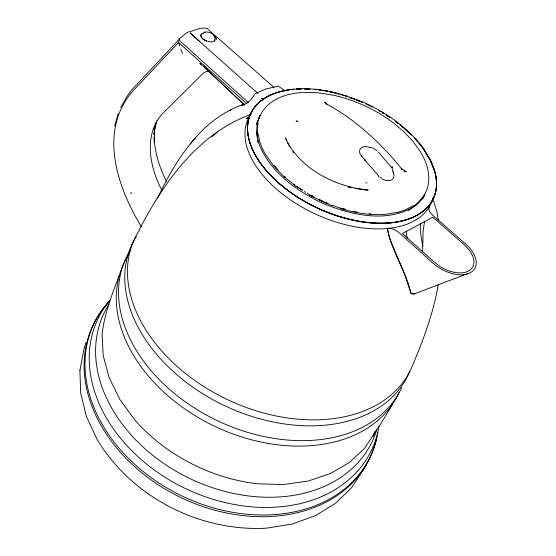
<?xml version="1.0" encoding="UTF-8"?>
<svg xmlns="http://www.w3.org/2000/svg" width="556" height="556" viewBox="0 0 556 556"><rect width="100%" height="100%" fill="white"/><g stroke="black" fill="none" stroke-linecap="round" stroke-linejoin="round"><path stroke-width="0.83" d="M256.705 133.642L257.018 123.87M422.581 251.833C423.547 242.34 418.939 233.124 420.697 223.547M438.239 284.505C433.437 313.438 422.914 341.134 411.433 368.009M424.492 221.385L423.074 232.054L422.81 246.294M258.095 122.654L257.595 127.588M79.918 370.484L83.956 348.994L85.77 342.83M114.696 125.913L118.24 113.431M156.702 120.951L154.332 131.167L155.013 126.49L153.97 134.469L154.582 129.214L154.318 142.197L154.137 137.207C154.7 152.81 159.655 167.981 166.682 181.819M153.977 129.638L156.472 121.694M423.088 148.389L414.567 138.076M256.99 123.974L259.937 115.273L258.311 119.491M374.299 433.061L373.159 436.217L375.217 430.893M119.512 274.706C112.131 294.075 104.396 313.563 102.102 334.33L103.201 355.569L109.101 377.531L119.811 399.416L135.101 420.357C166.258 455.322 210.224 477.924 256.629 483.741L283.31 484.547L308.142 481.065L330.681 473.434L349.536 462.39L364.68 448.205L381.395 422.741L392.494 404.518M259.277 118.06C265.08 101.053 284.276 93.7 300.824 92.65L313.647 92.511L320.305 93.054L334.024 95.347C355.36 100.191 375.654 109.588 393.168 122.709L403.837 131.709L412.941 141.356L420.204 151.42L423.06 156.5C429.135 168.114 431.553 183.042 424.388 194.76M428.44 208.917L429.427 206.658A10.286 5.887 29 0 0 432.443 214.95L465.49 243.834A29.426 17.424 30.5 0 1 470.703 272.523A29.426 17.424 30.5 0 1 432.832 263.009L399.09 232.686A10.793 6.54 28.4 0 0 387.469 228.495C391.292 251.493 406.186 270.8 411.058 293.596L414.067 293.971L468.117 273.434M157.438 198.561C167.523 177.023 179.366 156 195.212 138.138L190.228 143.914M344.72 95.59A100.706 57.49 24.9 0 1 347.132 96.362L347.104 96.424A100.706 57.49 24.9 0 0 344.692 95.653M434.535 170.775L430.045 159.496A100.706 57.49 24.9 0 1 387.685 223.06A100.706 57.49 24.9 0 1 266.004 170.178A100.706 57.49 24.9 0 1 276.464 92.755L276.443 92.817A100.706 57.49 24.9 0 0 314.105 206.491A100.706 57.49 24.9 0 0 434.535 170.775L430.045 159.496L423.116 148.306L430.017 159.579L434.577 170.692A100.706 57.483 24.9 0 1 314.154 206.394A100.706 57.483 24.9 0 1 276.485 92.727M139.25 229.802C163.805 182.076 198.763 133.016 251.263 114.286M120.791 107.377L127.498 95.625L131.689 89.905L179.539 39.017M366.633 464.628L351.566 487.716L335.421 503.368L315.662 515.523L292.227 524.023L266.115 528.2C199.368 531.731 131.772 497.015 97.147 439.594L86.319 416.11L80.641 392.918L79.911 370.22M414.616 293.158L414.067 293.971L411.058 293.596L404.469 273.99L390.222 239.754A69.208 25.152 53.1 0 1 387.956 231.31L387.469 228.495M424.311 194.878L421.615 198.652L418.244 202.141M424.04 196.497L418.056 203.698C390.861 224.117 353.268 215.645 324.204 203.941C297.175 191.542 270.522 172.569 259.096 144.073L256.691 133.544M131.056 193.008L130.736 193.384L131.376 192.64M195.225 137.985L200.563 132.245C212.656 119.54 227.703 109.963 244.202 104.035M211.954 136.679L217.257 132.196M248.184 117.309L246.225 118.824L250.332 115.641M246.829 103.006L250.874 99.809L255.211 93.61L265.705 89.009L278.389 86.131L285.172 90.864M414.137 205.338L404.434 210.293L398.603 212.142M245.286 103.896L241.867 105.536L244.96 104.16M229.308 110.644L231.588 109.636M242.138 104.952L243.514 104.34M398.645 212.135L385.871 214.289L378.879 214.616C365.841 214.651 352.893 212.322 340.453 208.514M204.677 32.144C208.312 31.463 212.795 33.006 214.47 36.467M289.057 89.599L302.561 88.564L317.031 89.342L332.078 91.872M203.753 32.283L205.039 32.234M365.841 182.889L367.05 182.966M355.173 188.449L368.225 190.159C335.935 186.621 303.611 170.887 287.32 142.148M363.179 189.631L364.931 189.818M369.274 213.803L370.942 214.004M351.288 187.664L348.153 186.955L351.267 187.657M369.907 147.173L373.236 148.237L377.274 150.878M353.553 211.516L355.11 211.899M332.551 205.324L340.314 208.18L345.776 209.556L343.441 208.861M340.314 208.18L345.776 209.577M403.788 171.026L406.373 171.86L401.335 168.551L402.217 169.483C381.089 143.455 356.132 119.908 326.441 103.923L327.623 104.535L324.801 102.158L325.795 103.618M263.224 99.121L261.383 98.461L263.509 99.295M349.529 97.251L355.103 99.378M362.269 102.102L356.695 99.983L362.262 102.123A100.706 57.49 24.9 0 0 356.737 99.83M347.938 96.64L355.103 99.378M349.488 97.335L352.678 98.544M356.653 100.066L360.635 101.581M332.544 205.81L324.725 202.662L309.636 195.135M319.575 199.764L322.591 201.168M362.429 101.811C385.781 112.27 407.562 127.275 423.095 147.854M366.105 104.007L372.256 107.023M319.554 199.819L324.787 202.405M312.194 195.983L313.66 196.761M379.032 110.616L381.201 111.944L379.004 110.686M382.646 112.826L384.092 113.716M386.26 115.043L390.59 117.698M382.611 112.903L384.057 113.785M386.225 115.113L388.394 116.44M381.638 178.163L380.346 177.357M304.361 191.445L305.737 192.327M307.12 193.203L309.192 194.524M302.318 190.103L296.146 186.142L302.297 190.124L300.977 189.2M395.198 121.18L398.485 123.668L395.823 121.75M399.799 124.662L411.572 135.226M401.745 126.233L403.058 127.227M204.997 67.881L204.518 67.512L207.687 70.202M295.722 186.19L283.477 176.182L273.274 165.438M213.17 34.924L215.193 36.703M293.707 184.168L294.923 185.155M201.46 64.6L199.91 63.314L203.01 65.976M273.948 87.368L207.103 28.523C200.806 26.563 193.71 31.039 187.441 32.269L178.962 39.066L179.352 40.352L248.435 102.651M257.873 93.38L190.166 32.999L199.229 41.123M204.274 67.116L206.067 68.708M204.156 67.005L205.845 68.513M247.017 103.972L178.587 42.465L178.483 41.478M203.42 66.303L205.15 67.867M205.379 68.068L243.938 104.445M204.768 67.561L244.536 105.056M214.602 36.571L215.568 37.537M378.393 152.017L391.827 167.87M378.476 175.626L364.34 159.551L365.285 160.295L361.4 155.958L361.664 156.292L360.413 154.116M273.246 165.396L265.462 154.339L262.508 148.758L260.222 143.205L257.789 132.675M216.298 38.531L216.096 38.239L216.548 39.198L215.943 37.752M292.692 151.6L293.512 152.831M325.024 102.457L325.149 102.651M423.116 148.306L430.017 159.579M141.3 226.667C117.399 187.358 98.336 131.772 131.987 91.99L178.587 42.465L179.623 45.863M289.655 146.84L285.582 138.173L286.597 140.522M162.046 190.618C149.932 168.072 143.476 136.137 161.372 114.856L202.551 73.83A18.584 12.072 72.8 0 1 208.993 71.397M182.556 53.633L180.776 49.22M392.077 168.343L393.572 173.048M433.395 200.542L436.752 211.009L438.475 220.725M407.145 238.19L406.179 231.164M398.576 259.902L398.471 258.318M207.061 41.116A7.575 3.968 19.4 0 1 201.133 36.745A7.575 3.968 19.4 0 1 203.287 32.992M214.658 39.837A7.562 3.968 19.4 0 1 214.748 41.29M214.567 37.613A7.353 3.85 19.4 0 1 208.25 41.568M207.02 41.227A7.353 3.85 19.4 0 1 203.649 39.566M202.752 38.864A7.353 3.85 19.4 0 1 201.341 34.569M202.509 33.638A7.353 3.85 19.4 0 1 203.357 33.339M376.6 438.079A153.519 117.288 25.9 0 1 176.085 495.153A153.519 117.288 25.9 0 1 109.893 300.998M377.246 435.821A153.331 116.969 25.9 0 1 178.344 494.194A153.331 116.969 25.9 0 1 109.511 300.984M377.865 432.464A153.331 116.969 25.9 0 1 377.566 434.146M378.942 426.577A151.739 115.057 25.8 0 1 186.851 489.224A151.739 115.057 25.8 0 1 109.838 300.386M376.76 429.6A148.66 111.881 25.8 0 1 191.584 479.355A148.66 111.881 25.8 0 1 108.941 304.292M293.61 89.273A100.706 57.49 24.9 0 0 289.481 89.759A100.706 57.483 24.9 0 1 293.631 89.245M297.008 89.009A100.706 57.49 24.9 0 1 301.345 88.849M304.716 88.842A100.706 57.49 24.9 0 1 309.81 89.029M319.214 89.919A100.706 57.49 24.9 0 1 320.881 90.148M331.828 92.157A100.706 57.49 24.9 0 1 339.07 93.943M340.689 94.395A100.706 57.49 24.9 0 1 343.108 95.097A100.706 57.49 24.9 0 0 340.661 94.457M349.529 97.168A100.706 57.49 24.9 0 1 355.138 99.204M277.201 92.567A100.706 57.49 24.9 0 1 288.647 89.94A100.706 57.49 24.9 0 0 277.229 92.504A100.706 57.483 24.9 0 1 288.689 89.85M290.267 89.711A100.706 57.49 24.9 0 1 293.589 89.335M297.849 89.029A100.706 57.49 24.9 0 1 301.324 88.911M304.688 88.904A100.706 57.49 24.9 0 1 308.073 89.002M314.967 89.495A100.706 57.49 24.9 0 1 316.711 89.676A100.706 57.49 24.9 0 0 314.995 89.433A100.706 57.483 24.9 0 1 316.746 89.592M319.186 89.982A100.706 57.49 24.9 0 1 320.854 90.211M325.892 91.024A100.706 57.49 24.9 0 1 327.581 91.337A100.706 57.49 24.9 0 0 325.92 90.962A100.706 57.483 24.9 0 1 327.623 91.254M332.599 92.393A100.706 57.49 24.9 0 1 339.049 94.006M296.167 89.043A100.706 57.483 24.9 0 1 301.359 88.828M304.73 88.821A100.706 57.483 24.9 0 1 309.824 89.002M319.227 89.891A100.706 57.483 24.9 0 1 320.895 90.121M322.563 90.371A100.706 57.483 24.9 0 1 324.245 90.649M329.312 91.587A100.706 57.483 24.9 0 1 331.001 91.948M331.842 92.129A100.706 57.483 24.9 0 1 347.139 96.334M256.385 124.099A91.295 52.375 24.9 0 1 259.548 117.33M424.575 194.44A91.295 52.375 24.9 0 1 422.602 199.048M401.689 387.574A152.281 107.732 25.5 0 1 212.719 418.397A152.281 107.732 25.5 0 1 130.306 250.256M411.238 368.426A152.747 105.619 25.4 0 1 222.143 396.977A152.747 105.619 25.4 0 1 139.313 230.337M433.18 197.234A100.754 57.963 24.9 0 1 317.149 214.845A100.754 57.963 24.9 0 1 250.283 115.029M409.668 371.561A152.747 106.307 25.4 0 1 221.448 404.149A152.747 106.307 25.4 0 1 136.324 236.418M398.944 392.703A151.99 108.184 25.5 0 1 211.676 424.819A151.99 108.184 25.5 0 1 126.81 257.734M127.241 256.997A151.99 108.184 25.5 0 1 128.123 255.545M417.584 202.551A89.113 51.103 24.9 0 1 407.993 210.661M258.026 142.836A89.113 51.103 24.9 0 1 257.456 139.695M257.185 137.256A89.113 51.103 24.9 0 1 257.567 128.603M359.947 153.852A11.467 7.047 36.5 0 1 369.865 147.514M392.918 171.491A11.544 7.124 37.4 0 1 392.008 179.637A11.544 7.124 37.4 0 1 382.097 178.956M379.289 177.121A11.544 7.124 37.4 0 1 378.261 176.245M432.818 217.243L402.398 233.506L434.18 262.036L439.935 266.4A26.848 15.902 30.5 0 0 468.916 270.758A26.848 15.902 30.5 0 0 468.618 249.31L464.003 244.536L432.818 217.243M357.564 212.302L355.889 212.093L357.564 212.309M297.752 121.361L296.237 121.069L297.752 121.361M327.894 203.559L325.566 202.697L327.894 203.572M313.605 196.824L309.88 194.961L313.598 196.838M285.402 177.364L284.06 176.266L285.395 177.364M277.93 169.802L274.045 165.716L277.903 169.816M392.661 167.544L391.973 166.703L392.703 167.606M324.231 90.67A100.706 57.49 24.9 0 0 322.549 90.399A100.706 57.49 24.9 0 1 324.204 90.732M330.987 91.969A100.706 57.49 24.9 0 0 329.298 91.615A100.706 57.49 24.9 0 1 330.959 92.032"/></g></svg>
